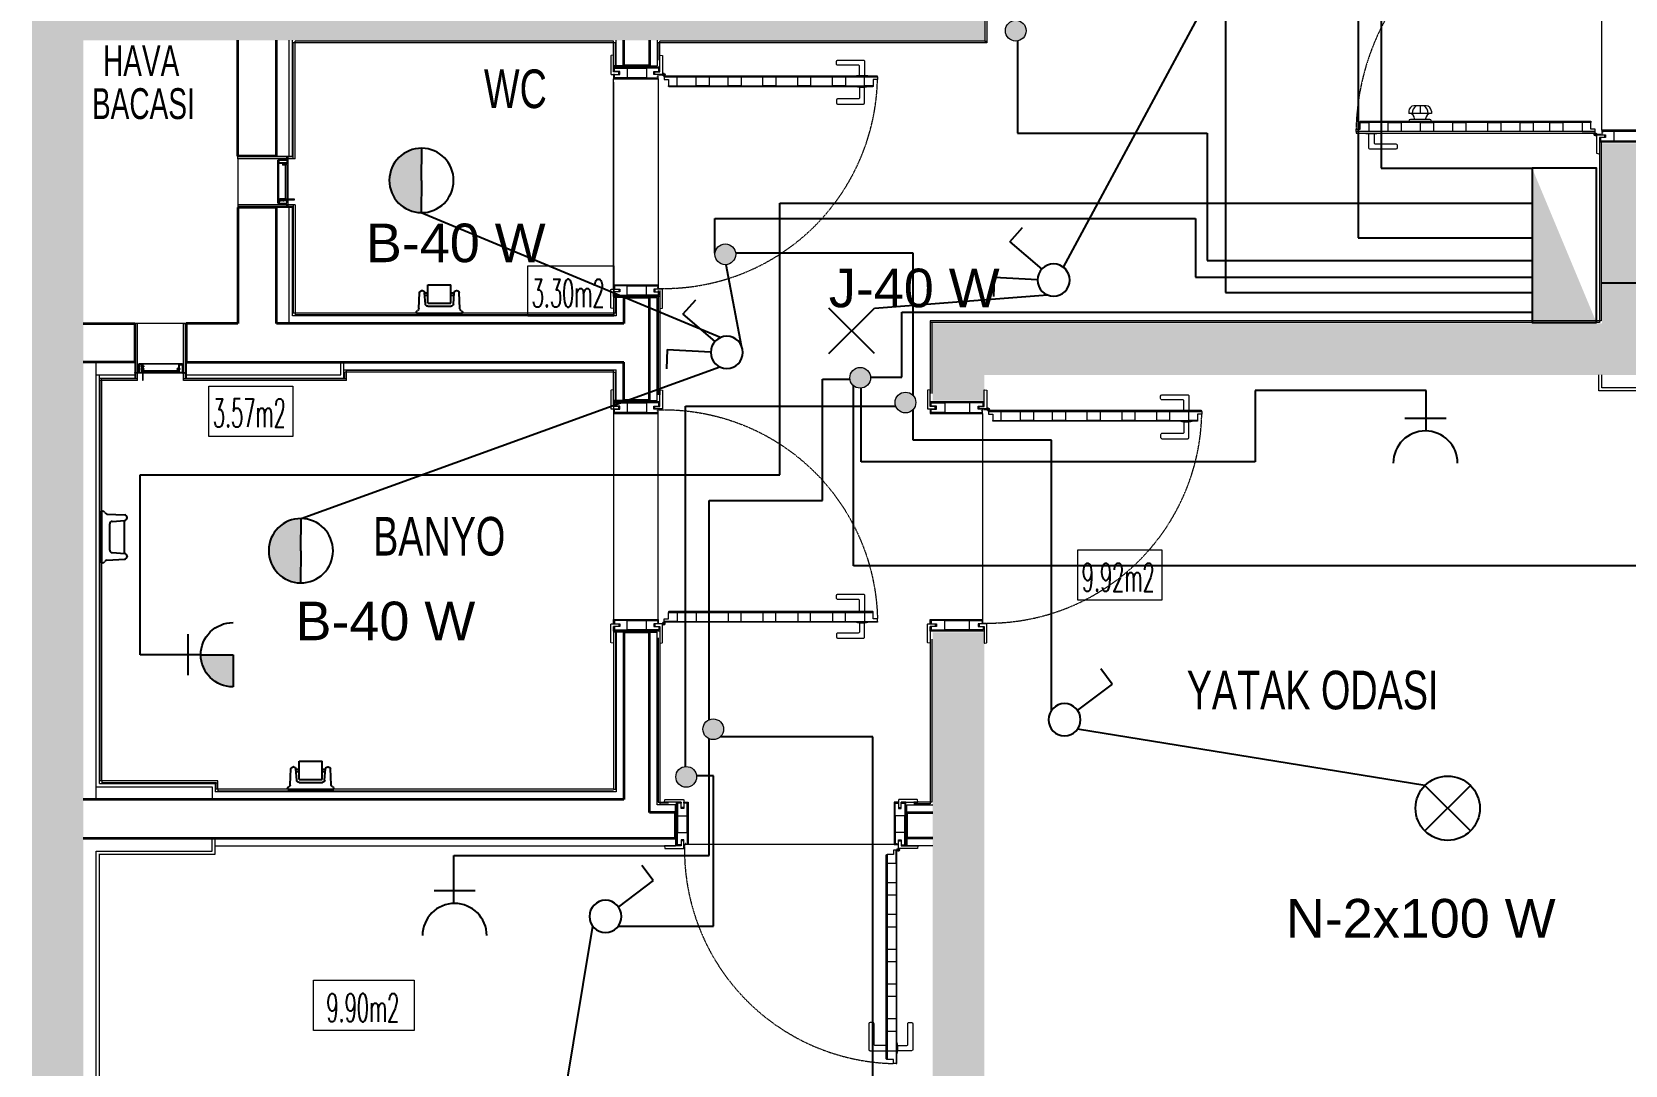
# Model space of a CAD drawing. Header units: millimetres. Extents: x -4402 to 30102, y 1696 to 6551.
# Drawn here: x 13861 to 14480, y 3877 to 4278 of the extents above; entities that cross this region are included whole.
import ezdxf

# ---------------------------------------------------------------- set-up
doc = ezdxf.new("R2010")
doc.units = ezdxf.units.MM
doc.linetypes.add('HIDDEN', pattern=[0.375, 0.25, -0.125])
for name, color, linetype, lineweight in [('ARMATUR', 1, 'Continuous', 20), ('D', 4, 'Continuous', 35), ('HA', 8, 'Continuous', 20), ('I', 3, 'Continuous', 18), ('KP', 1, 'Continuous', 20), ('MH', 20, 'Continuous', 20), ('P', 1, 'Continuous', 20), ('S', 6, 'Continuous', 20), ('TF', 1, 'Continuous', 20), ('YA', 3, 'Continuous', 13), ('YYM', 20, 'Continuous', 18)]:
    doc.layers.add(name, color=color, linetype=linetype, lineweight=lineweight)
for name, color, linetype in [('BOYA', 253, 'Continuous'), ('ELEKTRİK YAZI', 2, 'Continuous'), ('LİNYE', 4, 'Continuous'), ('SEMBOL', 1, 'Continuous'), ('VTCONT', 1, 'Continuous'), ('ZAYIF AKIM HATTI', 6, 'ZAYIF_AKIM_HATTI')]:
    doc.layers.add(name, color=color, linetype=linetype)
doc.layers.get('TF').off()
doc.styles.add('1', font='arial.ttf', dxfattribs={"height": 18})
doc.styles.add('SIMPLEX', font='SIMPLEX.SHX', dxfattribs={"width": 0.65, "height": 10})
doc.styles.get("Standard").update_dxf_attribs({"font": 'arial.ttf'})
doc.linetypes.add('ZAYIF_AKIM_HATTI', pattern='A,12.7,-5.08,["Z",Standard,S=2.54,R=0,X=-2.54,Y=-1.27],-5.08', length=22.86)

# ---------------------------------------------------------------- blocks, each defined once
blk = doc.blocks.new('KP-100-D1')
at = {"layer": 'KP', "ltscale": 3}
for p, q in [((-10.1, 5), (-10.1, 95)), ((10, 95), (10, 5))]:
    blk.add_line(p, q, dxfattribs=at)
at = {"layer": 'KP'}
for p, q in [((-85.03, 12.5), (-85.03, 11.52)), ((-78.28, 14.5), (-83.03, 14.5)), ((-80.66, 14.5), (-80.66, 11.52)), ((-76.28, 12.5), (-76.28, 11.52)), ((-84.81, 11.52), (-85.03, 11.52)), ((-76.28, 11.52), (-84.81, 11.52)), ((-76.9, 9.22), (-84.41, 9.22)), ((-82.81, 9.52), (-82.81, 9.22)), ((-78.5, 9.52), (-78.5, 9.22)), ((-76.28, 11.52), (-76.5, 11.52)), ((-97.8, 3.83), (-101.3, 3.83)), ((-98.55, 3.68), (-100.55, 3.68)), ((-10.39, 3.4), (-13.18, 3.4)), ((-12.5, 4.05), (-12.5, 2.72))]:
    blk.add_line(p, q, dxfattribs=at)
at = {"layer": 'KP', "color": 1, "ltscale": 3}
for points in [[(-11, 96.75), (-9.1, 96.75, 0.414214), (-9, 96.85), (-9, 97.65, 0.414214), (-9.1, 97.75), (-10.9, 97.75, -0.414214), (-11, 97.85), (-11, 104.14, 0.453592), (-11.11, 104.23), (-11.91, 104.06, 0.375902), (-12, 103.96), (-12, 96.85, 0.414214), (-11.9, 96.75), (-11, 96.75)], [(10, 96.75), (8.1, 96.75, -0.414214), (8, 96.85), (8, 97.65, -0.414214), (8.1, 97.75), (9.9, 97.75, 0.414214), (10, 97.85), (10, 104.14, -0.453592), (10.11, 104.23), (10.91, 104.06, -0.375902), (11, 103.96), (11, 96.85, -0.414214), (10.9, 96.75), (10, 96.75)], [(-11, 3.25), (-9.1, 3.25, -0.414214), (-9, 3.15), (-9, 2.35, -0.414214), (-9.1, 2.25), (-10.9, 2.25, 0.414214), (-11, 2.15), (-11, -4.14, -0.453592), (-11.11, -4.23), (-11.91, -4.06, -0.375902), (-12, -3.96), (-12, 3.15, -0.414214), (-11.9, 3.25), (-11, 3.25)], [(10, 3.25), (8.1, 3.25, 0.414214), (8, 3.15), (8, 2.35, 0.414214), (8.1, 2.25), (9.9, 2.25, -0.414214), (10, 2.15), (10, -4.14, 0.453592), (10.11, -4.23), (10.91, -4.06, 0.375902), (11, -3.96), (11, 3.15, 0.414214), (10.9, 3.25), (10, 3.25)]]:
    blk.add_lwpolyline(points, format="xyb", dxfattribs=at)
at = {"layer": 'KP', "ltscale": 3}
for points in [[(-10.6, 97.8), (-11, 97.8), (-11, 99.5), (10, 99.5), (10, 97.8), (9.6, 97.8)], [(-10.6, 97.8), (-10.6, 99.1), (-5.25, 99.1), (-5.25, 95.4), (-10.1, 95.4), (-10.1, 95.9), (-9.8, 95.9), (-9.8, 96.1), (-10.1, 96.1), (-10.1, 96.7), (-8.6, 96.7), (-8.6, 97.8), (-10.6, 97.8)], [(-5.25, 99.1), (4.25, 99.1), (4.25, 95.4), (-5.25, 95.4)], [(9.6, 97.8), (9.6, 99.1), (4.25, 99.1), (4.25, 95.4), (9.6, 95.4), (9.6, 95.9), (9.6, 95.9), (9.6, 96.1), (9.6, 96.1), (9.6, 96.7), (7.6, 96.7), (7.6, 97.8), (9.6, 97.8)], [(9.6, 96.7), (10, 96.7), (10, 95), (-10.1, 95), (-10.1, 95.4)], [(-105.55, 4.5), (-105.55, 5.5), (-103.9, 5.5), (-103.9, 8), (-100.55, 8), (-100.55, 4.5), (-105.55, 4.5), (-105.55, 5.5)], [(-12.65, 4.5), (-12.65, 5.5), (-14.3, 5.5), (-14.3, 8), (-17.65, 8), (-17.65, 4.5), (-12.65, 4.5), (-12.65, 5.5)], [(-10.6, 2.2), (-11, 2.2), (-11, 0.5), (10, 0.5), (10, 2.2), (9.6, 2.2)], [(-10.6, 2.2), (-10.6, 0.9), (-5.25, 0.9), (-5.25, 4.6), (-10.1, 4.6), (-10.1, 4.1), (-9.8, 4.1), (-9.8, 3.9), (-10.1, 3.9), (-10.1, 3.3), (-8.6, 3.3), (-8.6, 2.2), (-10.6, 2.2)], [(9.6, 3.3), (10, 3.3), (10, 5), (-10.1, 5), (-10.1, 4.6)], [(-5.25, 0.9), (4.25, 0.9), (4.25, 4.6), (-5.25, 4.6)], [(9.6, 2.2), (9.6, 0.9), (4.25, 0.9), (4.25, 4.6), (9.6, 4.6), (9.6, 4.1), (9.6, 4.1), (9.6, 3.9), (9.6, 3.9), (9.6, 3.3), (7.6, 3.3), (7.6, 2.2), (9.6, 2.2)]]:
    blk.add_lwpolyline(points, dxfattribs=at)
for points in [[(-103.9, 8), (-103.9, 8.4, -0.414214), (-103.7, 8.6), (-14.55, 8.6, -0.414214), (-14.3, 8.35), (-14.3, 8)], [(-105.55, 4.5), (-105.55, 4.1, 0.414214), (-105.35, 3.9), (-12.9, 3.9, 0.414214), (-12.65, 4.15), (-12.65, 4.5)]]:
    blk.add_lwpolyline(points, format="xyb", close=True, dxfattribs=at)
for points in [[(-88, 4.5), (-93, 4.5), (-93, 8), (-88, 8)], [(-75.45, 4.5), (-80.45, 4.5), (-80.45, 8), (-75.45, 8)], [(-62.9, 4.5), (-67.9, 4.5), (-67.9, 8), (-62.9, 8)], [(-49.3, 4.5), (-54.3, 4.5), (-54.3, 8), (-49.3, 8)], [(-36.75, 4.5), (-41.75, 4.5), (-41.75, 8), (-36.75, 8)], [(-25.2, 4.5), (-30.2, 4.5), (-30.2, 8), (-25.2, 8)]]:
    blk.add_lwpolyline(points, close=True, dxfattribs=at)
at = {"layer": 'KP'}
for points in [[(-101.75, 3.9), (-101.75, 3.88, 0.414214), (-101.7, 3.83), (-97.4, 3.83, 0.414214), (-97.35, 3.88), (-97.35, 3.9)], [(-98.55, 3.68), (-98.55, 0.2, 0.414214), (-98.05, -0.3), (-90.05, -0.3, -0.414214), (-89.55, -0.8), (-89.55, -1.79, -0.410092), (-90.05, -2.3), (-100.05, -2.3, -0.414214), (-100.55, -1.8), (-100.55, 3.68)]]:
    blk.add_lwpolyline(points, format="xyb", dxfattribs=at)
for points in [[(-100.55, 3.68), (-100.85, 3.83)], [(-98.55, 3.68), (-98.25, 3.83)]]:
    blk.add_lwpolyline(points, dxfattribs=at)
for radius in [0.5, 0.42]:
    blk.add_circle((-12.5, 3.4), radius, dxfattribs=at)
at = {"layer": 'KP', "color": 8, "linetype": 'HIDDEN', "ltscale": 0.5}
blk.add_arc((-12.5, 3.4), 93.05, 88.52203, 178.70681, dxfattribs=at)
at = {"layer": 'KP'}
for centre, radius, start, end in [((-83.03, 12.5), 2, 90, 180), ((-80.2, 11.56), 3.55, 123.88288, 180.62945), ((-81.11, 11.56), 3.55, 359.37055, 56.11712), ((-78.28, 12.5), 2, 0, 90), ((-84.41, 8.6), 0.625, 90, 180), ((-84.81, 9.52), 2, 0, 90), ((-76.5, 9.52), 2, 90, 180), ((-76.9, 8.6), 0.625, 0, 90)]:
    blk.add_arc(centre, radius, start, end, dxfattribs=at)
blk = doc.blocks.new('KP-90-3')
at = {"layer": 'KP', "ltscale": 3}
blk.add_line((9.38, -5), (9.38, -85), dxfattribs=at)
at = {"layer": 'KP'}
for p, q in [((9.67, -3.4), (12.18, -3.4)), ((11.5, -4.05), (11.5, -2.72)), ((86.8, -3.83), (90.3, -3.83)), ((87.55, -3.68), (89.55, -3.68)), ((86.8, -8.11), (90.3, -8.11)), ((87.55, -8.26), (89.55, -8.26))]:
    blk.add_line(p, q, dxfattribs=at)
at = {"layer": 'KP', "color": 1, "ltscale": 3}
for points in [[(-11, -3.25), (-9.1, -3.25, 0.414214), (-9, -3.15), (-9, -2.35, 0.414214), (-9.1, -2.25), (-10.9, -2.25, -0.414214), (-11, -2.15), (-11, 4.14, 0.453592), (-11.11, 4.23), (-11.91, 4.06, 0.375902), (-12, 3.96), (-12, -3.15, 0.414214), (-11.9, -3.25), (-11, -3.25)], [(10, -3.25), (8.1, -3.25, -0.414214), (8, -3.15), (8, -2.35, -0.414214), (8.1, -2.25), (9.9, -2.25, 0.414214), (10, -2.15), (10, 4.14, -0.453592), (10.11, 4.23), (10.91, 4.06, -0.375902), (11, 3.96), (11, -3.15, -0.414214), (10.9, -3.25), (10, -3.25)], [(-11, -86.75), (-9.1, -86.75, -0.414214), (-9, -86.85), (-9, -87.65, -0.414214), (-9.1, -87.75), (-10.9, -87.75, 0.414214), (-11, -87.85), (-11, -94.14, -0.453592), (-11.11, -94.23), (-11.91, -94.06, -0.375902), (-12, -93.96), (-12, -86.85, -0.414214), (-11.9, -86.75), (-11, -86.75)], [(10, -86.75), (8.1, -86.75, 0.414214), (8, -86.85), (8, -87.65, 0.414214), (8.1, -87.75), (9.9, -87.75, -0.414214), (10, -87.85), (10, -94.14, 0.453592), (10.11, -94.23), (10.91, -94.06, 0.375902), (11, -93.96), (11, -86.85, 0.414214), (10.9, -86.75), (10, -86.75)]]:
    blk.add_lwpolyline(points, format="xyb", dxfattribs=at)
at = {"layer": 'KP'}
for points in [[(87.55, -3.68), (87.55, -0.2, 0.414214), (87.05, 0.3), (79.05, 0.3, -0.414214), (78.55, 0.8), (78.55, 1.79, -0.410092), (79.05, 2.3), (89.05, 2.3, -0.414214), (89.55, 1.8), (89.55, -3.68)], [(90.75, -3.9), (90.75, -3.88, 0.414214), (90.7, -3.83), (86.4, -3.83, 0.414214), (86.35, -3.88), (86.35, -3.9)], [(87.55, -8.26), (87.55, -12.3, -0.414214), (87.05, -12.8), (79.05, -12.8, 0.414214), (78.55, -13.3), (78.55, -14.29, 0.410092), (79.05, -14.8), (89.05, -14.8, 0.414214), (89.55, -14.3), (89.55, -8.26)], [(90.75, -8.04), (90.75, -8.06, -0.414214), (90.7, -8.11), (86.4, -8.11, -0.414214), (86.35, -8.06), (86.35, -8.04)]]:
    blk.add_lwpolyline(points, format="xyb", dxfattribs=at)
at = {"layer": 'KP', "ltscale": 3}
for points in [[(9.6, -2.2), (10, -2.2), (10, -0.5), (-11, -0.5), (-11, -2.2), (-10.6, -2.2)], [(-10.6, -3.3), (-11, -3.3), (-11, -5), (9.38, -5), (9.38, -4.6)], [(-10.6, -2.2), (-10.6, -0.9), (-5.25, -0.9), (-5.25, -4.6), (-10.6, -4.6), (-10.6, -4.1), (-10.6, -4.1), (-10.6, -3.9), (-10.6, -3.9), (-10.6, -3.3), (-8.6, -3.3), (-8.6, -2.2), (-10.6, -2.2)], [(4.25, -0.9), (-5.25, -0.9), (-5.25, -4.6), (4.25, -4.6)], [(9.6, -2.2), (9.6, -0.9), (4.25, -0.9), (4.25, -4.6), (9.38, -4.6), (9.38, -4.1), (9.08, -4.1), (9.08, -3.9), (9.38, -3.9), (9.38, -3.3), (7.6, -3.3), (7.6, -2.2), (9.6, -2.2)], [(11.65, -4.22), (11.65, -5.22), (13.3, -5.22), (13.3, -7.72), (16.65, -7.72), (16.65, -4.22), (11.65, -4.22), (11.65, -5.22)], [(94.55, -4.22), (94.55, -5.22), (92.9, -5.22), (92.9, -7.72), (89.55, -7.72), (89.55, -4.22), (94.55, -4.22), (94.55, -5.22)], [(-10.6, -86.7), (-11, -86.7), (-11, -85), (9.38, -85), (9.38, -85.4)], [(-10.6, -87.8), (-10.6, -89.1), (-5.25, -89.1), (-5.25, -85.4), (-10.6, -85.4), (-10.6, -85.9), (-10.6, -85.9), (-10.6, -86.1), (-10.6, -86.1), (-10.6, -86.7), (-8.6, -86.7), (-8.6, -87.8), (-10.6, -87.8)], [(4.25, -89.1), (-5.25, -89.1), (-5.25, -85.4), (4.25, -85.4)], [(9.6, -87.8), (9.6, -89.1), (4.25, -89.1), (4.25, -85.4), (9.38, -85.4), (9.38, -85.9), (9.08, -85.9), (9.08, -86.1), (9.38, -86.1), (9.38, -86.7), (7.6, -86.7), (7.6, -87.8), (9.6, -87.8)], [(9.6, -87.8), (10, -87.8), (10, -89.5), (-11, -89.5), (-11, -87.8), (-10.6, -87.8)]]:
    blk.add_lwpolyline(points, dxfattribs=at)
for points in [[(94.55, -4.22), (94.55, -4.1, 0.414214), (94.35, -3.9), (11.9, -3.9, 0.414214), (11.65, -4.15), (11.65, -4.22)], [(92.9, -7.72), (92.9, -7.84, -0.414214), (92.7, -8.04), (13.55, -8.04, -0.414214), (13.3, -7.79), (13.3, -7.72)]]:
    blk.add_lwpolyline(points, format="xyb", close=True, dxfattribs=at)
for points in [[(24.15, -4.22), (29.15, -4.22), (29.15, -7.72), (24.15, -7.72)], [(36.55, -4.22), (41.55, -4.22), (41.55, -7.72), (36.55, -7.72)], [(50.05, -4.22), (55.05, -4.22), (55.05, -7.72), (50.05, -7.72)], [(63.55, -4.22), (68.55, -4.22), (68.55, -7.72), (63.55, -7.72)], [(77.05, -4.22), (82.05, -4.22), (82.05, -7.72), (77.05, -7.72)]]:
    blk.add_lwpolyline(points, close=True, dxfattribs=at)
at = {"layer": 'KP'}
for points in [[(87.55, -3.68), (87.25, -3.83)], [(89.55, -3.68), (89.85, -3.83)], [(87.55, -8.26), (87.25, -8.11)], [(89.55, -8.26), (89.85, -8.11)]]:
    blk.add_lwpolyline(points, dxfattribs=at)
for radius in [0.5, 0.42]:
    blk.add_circle((11.5, -3.4), radius, dxfattribs=at)
at = {"layer": 'KP', "color": 8, "linetype": 'HIDDEN', "ltscale": 0.5}
blk.add_arc((11.5, -3.4), 83.05, 268.53726, 358.74429, dxfattribs=at)
blk = doc.blocks.new('KW901')
at = {"layer": 'KP', "ltscale": 3}
for p, q in [((-85, 8), (-5, 8)), ((-5, -9.38), (-85, -9.38))]:
    blk.add_line(p, q, dxfattribs=at)
at = {"layer": 'KP'}
for p, q in [((-4.05, -11.5), (-2.72, -11.5)), ((-3.4, -9.67), (-3.4, -12.18)), ((-8.26, -87.55), (-8.26, -89.55)), ((-8.11, -86.8), (-8.11, -90.3)), ((-3.83, -86.8), (-3.83, -90.3)), ((-3.68, -87.55), (-3.68, -89.55))]:
    blk.add_line(p, q, dxfattribs=at)
at = {"layer": 'KP', "color": 1, "ltscale": 3}
for points in [[(-86.75, 8), (-86.75, 6.1, -0.414214), (-86.85, 6), (-87.65, 6, -0.414214), (-87.75, 6.1), (-87.75, 7.9, 0.414214), (-87.85, 8), (-94.14, 8, -0.453592), (-94.23, 8.11), (-94.06, 8.91, -0.375902), (-93.96, 9), (-86.85, 9, -0.414214), (-86.75, 8.9), (-86.75, 8)], [(-3.25, 8), (-3.25, 6.1, 0.414214), (-3.15, 6), (-2.35, 6, 0.414214), (-2.25, 6.1), (-2.25, 7.9, -0.414214), (-2.15, 8), (4.14, 8, 0.453592), (4.23, 8.11), (4.06, 8.91, 0.375902), (3.96, 9), (-3.15, 9, 0.414214), (-3.25, 8.9), (-3.25, 8)], [(-86.75, -10), (-86.75, -8.1, 0.414214), (-86.85, -8), (-87.65, -8, 0.414214), (-87.75, -8.1), (-87.75, -9.9, -0.414214), (-87.85, -10), (-94.14, -10, 0.453592), (-94.23, -10.11), (-94.06, -10.91, 0.375902), (-93.96, -11), (-86.85, -11, 0.414214), (-86.75, -10.9), (-86.75, -10)], [(-3.25, -10), (-3.25, -8.1, -0.414214), (-3.15, -8), (-2.35, -8, -0.414214), (-2.25, -8.1), (-2.25, -9.9, 0.414214), (-2.15, -10), (4.14, -10, -0.453592), (4.23, -10.11), (4.06, -10.91, -0.375902), (3.96, -11), (-3.15, -11, -0.414214), (-3.25, -10.9), (-3.25, -10)]]:
    blk.add_lwpolyline(points, format="xyb", dxfattribs=at)
at = {"layer": 'KP', "ltscale": 3}
for points in [[(-87.8, -9.6), (-87.8, -10), (-89.5, -10), (-89.5, 8), (-87.8, 8), (-87.8, 7.6)], [(-87.8, 7.6), (-89.1, 7.6), (-89.1, -4.75), (-85.4, -4.75), (-85.4, 7.6), (-85.9, 7.6), (-85.9, 7.6), (-86.1, 7.6), (-86.1, 7.6), (-86.7, 7.6), (-86.7, 5.6), (-87.8, 5.6), (-87.8, 7.6)], [(-86.7, 7.6), (-86.7, 8), (-85, 8), (-85, -9.38), (-85.4, -9.38)], [(-3.3, 7.6), (-3.3, 8), (-5, 8), (-5, -9.38), (-4.6, -9.38)], [(-2.2, 7.6), (-0.9, 7.6), (-0.9, -4.75), (-4.6, -4.75), (-4.6, 7.6), (-4.1, 7.6), (-4.1, 7.6), (-3.9, 7.6), (-3.9, 7.6), (-3.3, 7.6), (-3.3, 5.6), (-2.2, 5.6), (-2.2, 7.6)], [(-2.2, -9.6), (-2.2, -10), (-0.5, -10), (-0.5, 8), (-2.2, 8), (-2.2, 7.6)], [(-87.8, -9.6), (-89.1, -9.6), (-89.1, 2.75), (-85.4, 2.75), (-85.4, -9.38), (-85.9, -9.38), (-85.9, -9.08), (-86.1, -9.08), (-86.1, -9.38), (-86.7, -9.38), (-86.7, -7.6), (-87.8, -7.6), (-87.8, -9.6)], [(-89.1, 2.75), (-89.1, -4.75), (-85.4, -4.75), (-85.4, 2.75)], [(-2.2, -9.6), (-0.9, -9.6), (-0.9, 2.75), (-4.6, 2.75), (-4.6, -9.38), (-4.1, -9.38), (-4.1, -9.08), (-3.9, -9.08), (-3.9, -9.38), (-3.3, -9.38), (-3.3, -7.6), (-2.2, -7.6), (-2.2, -9.6)], [(-0.9, 2.75), (-0.9, -4.75), (-4.6, -4.75), (-4.6, 2.75)], [(-4.22, -11.65), (-5.22, -11.65), (-5.22, -13.3), (-7.72, -13.3), (-7.72, -16.65), (-4.22, -16.65), (-4.22, -11.65), (-5.22, -11.65)], [(-4.22, -94.55), (-5.22, -94.55), (-5.22, -92.9), (-7.72, -92.9), (-7.72, -89.55), (-4.22, -89.55), (-4.22, -94.55), (-5.22, -94.55)]]:
    blk.add_lwpolyline(points, dxfattribs=at)
for points in [[(-4.22, -94.55), (-4.1, -94.55, 0.414214), (-3.9, -94.35), (-3.9, -11.9, 0.414214), (-4.15, -11.65), (-4.22, -11.65)], [(-7.72, -92.9), (-7.84, -92.9, -0.414214), (-8.04, -92.7), (-8.04, -13.55, -0.414214), (-7.79, -13.3), (-7.72, -13.3)]]:
    blk.add_lwpolyline(points, format="xyb", close=True, dxfattribs=at)
for points in [[(-4.22, -24.15), (-4.22, -29.15), (-7.72, -29.15), (-7.72, -24.15)], [(-4.22, -36.55), (-4.22, -41.55), (-7.72, -41.55), (-7.72, -36.55)], [(-4.22, -50.05), (-4.22, -55.05), (-7.72, -55.05), (-7.72, -50.05)], [(-4.22, -63.55), (-4.22, -68.55), (-7.72, -68.55), (-7.72, -63.55)], [(-4.22, -77.05), (-4.22, -82.05), (-7.72, -82.05), (-7.72, -77.05)]]:
    blk.add_lwpolyline(points, close=True, dxfattribs=at)
at = {"layer": 'KP'}
for points in [[(-8.26, -87.55), (-12.3, -87.55, -0.414214), (-12.8, -87.05), (-12.8, -79.05, 0.414214), (-13.3, -78.55), (-14.29, -78.55, 0.410092), (-14.8, -79.05), (-14.8, -89.05, 0.414214), (-14.3, -89.55), (-8.26, -89.55)], [(-3.68, -87.55), (-0.2, -87.55, 0.414214), (0.3, -87.05), (0.3, -79.05, -0.414214), (0.8, -78.55), (1.79, -78.55, -0.410092), (2.3, -79.05), (2.3, -89.05, -0.414214), (1.8, -89.55), (-3.68, -89.55)], [(-8.04, -90.75), (-8.06, -90.75, -0.414214), (-8.11, -90.7), (-8.11, -86.4, -0.414214), (-8.06, -86.35), (-8.04, -86.35)], [(-3.9, -90.75), (-3.88, -90.75, 0.414214), (-3.83, -90.7), (-3.83, -86.4, 0.414214), (-3.88, -86.35), (-3.9, -86.35)]]:
    blk.add_lwpolyline(points, format="xyb", dxfattribs=at)
for points in [[(-8.26, -87.55), (-8.11, -87.25)], [(-8.26, -89.55), (-8.11, -89.85)], [(-3.68, -87.55), (-3.83, -87.25)], [(-3.68, -89.55), (-3.83, -89.85)]]:
    blk.add_lwpolyline(points, dxfattribs=at)
for radius in [0.5, 0.42]:
    blk.add_circle((-3.4, -11.5), radius, dxfattribs=at)
at = {"layer": 'KP', "color": 8, "linetype": 'HIDDEN', "ltscale": 0.5}
blk.add_arc((-3.4, -11.5), 83.05, 178.53726, 268.74429, dxfattribs=at)
blk = doc.blocks.new('KAGITLIK PL 1')
at = {"layer": 'ARMATUR', "linetype": 'Continuous'}
blk.add_line((2.09, 0), (-2.12, 0), dxfattribs=at)
at = {"layer": 'VTCONT'}
for p, q in [((-8.94, 0), (8.94, 0)), ((8.94, -0.2), (8.94, 0)), ((-8.01, -1.72), (-7.68, -7.9)), ((-5.44, -3.51), (-5.77, -7.9)), ((-4.55, -2.69), (4.53, -2.69)), ((-4.49, -3.8), (-4.49, -10.96)), ((-4.49, -3.8), (4.46, -3.8)), ((4.46, -3.8), (4.46, -10.96)), ((5.42, -3.51), (5.74, -7.9)), ((7.98, -1.72), (7.66, -7.9)), ((-6.66, -8.73), (-6.79, -8.73)), ((-5.76, -7.83), (-4.49, -7.83)), ((-5.7, -6.94), (-4.49, -6.94)), ((-4.49, -10.96), (4.46, -10.96)), ((4.46, -6.94), (5.67, -6.94)), ((4.46, -7.83), (5.74, -7.83)), ((6.64, -8.73), (6.76, -8.73))]:
    blk.add_line(p, q, dxfattribs=at)
for centre, start, end in [((-8.07, -0.2), 166.78072, 242.33295), ((-8.9, -1.79), 4.23639, 62.33295), ((-4.55, -3.58), 90, 175.76361), ((4.53, -3.58), 4.23639, 90), ((8.87, -1.79), 117.66705, 175.76361), ((8.04, -0.2), 297.66705, 0), ((-6.79, -7.83), 184.23639, 270), ((-6.66, -7.83), 270, 355.76361), ((6.64, -7.83), 184.23639, 270), ((6.76, -7.83), 270, 355.76361)]:
    blk.add_arc(centre, 0.895, start, end, dxfattribs=at)
blk = doc.blocks.new('KPO90-1')
at = {"layer": 'KP', "ltscale": 3}
blk.add_line((-5, -7.38), (-85, -7.38), dxfattribs=at)
at = {"layer": 'KP'}
for p, q in [((-4.05, -9.5), (-2.72, -9.5)), ((-3.4, -7.67), (-3.4, -10.18)), ((-8.26, -85.55), (-8.26, -87.55)), ((-8.11, -84.8), (-8.11, -88.3)), ((-3.83, -84.8), (-3.83, -88.3)), ((-3.68, -85.55), (-3.68, -87.55))]:
    blk.add_line(p, q, dxfattribs=at)
at = {"layer": 'KP', "color": 1, "ltscale": 3}
for points in [[(-86.75, 9), (-86.75, 7.1, -0.414214), (-86.85, 7), (-87.65, 7, -0.414214), (-87.75, 7.1), (-87.75, 8.9, 0.414214), (-87.85, 9), (-94.14, 9, -0.453592), (-94.23, 9.11), (-94.06, 9.91, -0.375902), (-93.96, 10), (-86.85, 10, -0.414214), (-86.75, 9.9), (-86.75, 9)], [(-3.25, 9), (-3.25, 7.1, 0.414214), (-3.15, 7), (-2.35, 7, 0.414214), (-2.25, 7.1), (-2.25, 8.9, -0.414214), (-2.15, 9), (4.14, 9, 0.453592), (4.23, 9.11), (4.06, 9.91, 0.375902), (3.96, 10), (-3.15, 10, 0.414214), (-3.25, 9.9), (-3.25, 9)], [(-86.75, -8), (-86.75, -6.1, 0.414214), (-86.85, -6), (-87.65, -6, 0.414214), (-87.75, -6.1), (-87.75, -7.9, -0.414214), (-87.85, -8), (-94.14, -8, 0.453592), (-94.23, -8.11), (-94.06, -8.91, 0.375902), (-93.96, -9), (-86.85, -9, 0.414214), (-86.75, -8.9), (-86.75, -8)], [(-3.25, -8), (-3.25, -6.1, -0.414214), (-3.15, -6), (-2.35, -6, -0.414214), (-2.25, -6.1), (-2.25, -7.9, 0.414214), (-2.15, -8), (4.14, -8, -0.453592), (4.23, -8.11), (4.06, -8.91, -0.375902), (3.96, -9), (-3.15, -9, -0.414214), (-3.25, -8.9), (-3.25, -8)]]:
    blk.add_lwpolyline(points, format="xyb", dxfattribs=at)
at = {"layer": 'KP', "ltscale": 3}
for points in [[(-87.8, -7.6), (-87.8, -8), (-89.5, -8), (-89.5, 9), (-87.8, 9), (-87.8, 8.6)], [(-87.8, 8.6), (-89.1, 8.6), (-89.1, -2.75), (-85.4, -2.75), (-85.4, 8.6), (-85.9, 8.6), (-85.9, 8.6), (-86.1, 8.6), (-86.1, 8.6), (-86.7, 8.6), (-86.7, 6.6), (-87.8, 6.6), (-87.8, 8.6)], [(-86.7, 8.6), (-86.7, 9), (-85, 9), (-85, -7.38), (-85.4, -7.38)], [(-3.3, 8.6), (-3.3, 9), (-5, 9), (-5, -7.38), (-4.6, -7.38)], [(-2.2, 8.6), (-0.9, 8.6), (-0.9, -2.75), (-4.6, -2.75), (-4.6, 8.6), (-4.1, 8.6), (-4.1, 8.6), (-3.9, 8.6), (-3.9, 8.6), (-3.3, 8.6), (-3.3, 6.6), (-2.2, 6.6), (-2.2, 8.6)], [(-2.2, -7.6), (-2.2, -8), (-0.5, -8), (-0.5, 9), (-2.2, 9), (-2.2, 8.6)], [(-87.8, -7.6), (-89.1, -7.6), (-89.1, 3.75), (-85.4, 3.75), (-85.4, -7.38), (-85.9, -7.38), (-85.9, -7.08), (-86.1, -7.08), (-86.1, -7.38), (-86.7, -7.38), (-86.7, -5.6), (-87.8, -5.6), (-87.8, -7.6)], [(-89.1, 3.75), (-89.1, -2.75), (-85.4, -2.75), (-85.4, 3.75)], [(-2.2, -7.6), (-0.9, -7.6), (-0.9, 3.75), (-4.6, 3.75), (-4.6, -7.38), (-4.1, -7.38), (-4.1, -7.08), (-3.9, -7.08), (-3.9, -7.38), (-3.3, -7.38), (-3.3, -5.6), (-2.2, -5.6), (-2.2, -7.6)], [(-0.9, 3.75), (-0.9, -2.75), (-4.6, -2.75), (-4.6, 3.75)], [(-4.22, -9.65), (-5.22, -9.65), (-5.22, -11.3), (-7.72, -11.3), (-7.72, -14.65), (-4.22, -14.65), (-4.22, -9.65), (-5.22, -9.65)], [(-4.22, -92.55), (-5.22, -92.55), (-5.22, -90.9), (-7.72, -90.9), (-7.72, -87.55), (-4.22, -87.55), (-4.22, -92.55), (-5.22, -92.55)]]:
    blk.add_lwpolyline(points, dxfattribs=at)
for points in [[(-7.72, -90.9), (-7.84, -90.9, -0.414214), (-8.04, -90.7), (-8.04, -11.55, -0.414214), (-7.79, -11.3), (-7.72, -11.3)], [(-4.22, -92.55), (-4.1, -92.55, 0.414214), (-3.9, -92.35), (-3.9, -9.9, 0.414214), (-4.15, -9.65), (-4.22, -9.65)]]:
    blk.add_lwpolyline(points, format="xyb", close=True, dxfattribs=at)
for points in [[(-4.22, -22.15), (-4.22, -27.15), (-7.72, -27.15), (-7.72, -22.15)], [(-4.22, -34.55), (-4.22, -39.55), (-7.72, -39.55), (-7.72, -34.55)], [(-4.22, -48.05), (-4.22, -53.05), (-7.72, -53.05), (-7.72, -48.05)], [(-4.22, -61.55), (-4.22, -66.55), (-7.72, -66.55), (-7.72, -61.55)], [(-4.22, -75.05), (-4.22, -80.05), (-7.72, -80.05), (-7.72, -75.05)]]:
    blk.add_lwpolyline(points, close=True, dxfattribs=at)
at = {"layer": 'KP'}
for points in [[(-8.26, -85.55), (-12.3, -85.55, -0.414214), (-12.8, -85.05), (-12.8, -77.05, 0.414214), (-13.3, -76.55), (-14.29, -76.55, 0.410092), (-14.8, -77.05), (-14.8, -87.05, 0.414214), (-14.3, -87.55), (-8.26, -87.55)], [(-3.68, -85.55), (-0.2, -85.55, 0.414214), (0.3, -85.05), (0.3, -77.05, -0.414214), (0.8, -76.55), (1.79, -76.55, -0.410092), (2.3, -77.05), (2.3, -87.05, -0.414214), (1.8, -87.55), (-3.68, -87.55)], [(-8.04, -88.75), (-8.06, -88.75, -0.414214), (-8.11, -88.7), (-8.11, -84.4, -0.414214), (-8.06, -84.35), (-8.04, -84.35)], [(-3.9, -88.75), (-3.88, -88.75, 0.414214), (-3.83, -88.7), (-3.83, -84.4, 0.414214), (-3.88, -84.35), (-3.9, -84.35)]]:
    blk.add_lwpolyline(points, format="xyb", dxfattribs=at)
for points in [[(-8.26, -85.55), (-8.11, -85.25)], [(-3.68, -85.55), (-3.83, -85.25)], [(-8.26, -87.55), (-8.11, -87.85)], [(-3.68, -87.55), (-3.83, -87.85)]]:
    blk.add_lwpolyline(points, dxfattribs=at)
for radius in [0.5, 0.42]:
    blk.add_circle((-3.4, -9.5), radius, dxfattribs=at)
at = {"layer": 'KP', "color": 8, "linetype": 'HIDDEN', "ltscale": 0.5}
blk.add_arc((-3.4, -9.5), 83.05, 178.53726, 268.74429, dxfattribs=at)
blk = doc.blocks.new('WC-1')
at = {"layer": 'P'}
for p, q in [((4.4, -1.45), (4.4, -0.85)), ((4.4, -2.95), (4.4, -17.05))]:
    blk.add_line(p, q, dxfattribs=at)
at = {"layer": 'P', "color": 8}
for points in [[(0.8, -18.35), (0.6, -18.35), (0.6, -1.65), (0.8, -1.65)], [(2.88, -3.43), (2.96, -3.43), (2.96, -3.56), (2.5, -3.56), (2.5, -3.43), (2.56, -3.43), (2.56, -2.65), (2.5, -2.65), (2.5, -2.52), (2.96, -2.52), (2.96, -2.65), (2.88, -2.65)], [(7, -16.98), (7, -16.8), (1.33, -16.8), (1.33, -16.98)], [(1.81, -17.35), (1.89, -17.35), (1.89, -17.48), (1.43, -17.48), (1.43, -17.35), (1.5, -17.35), (1.5, -16.57), (1.43, -16.57), (1.43, -16.44), (1.89, -16.44), (1.89, -16.57), (1.81, -16.57)], [(2.88, -17.35), (2.96, -17.35), (2.96, -17.48), (2.5, -17.48), (2.5, -17.35), (2.56, -17.35), (2.56, -16.57), (2.5, -16.57), (2.5, -16.44), (2.96, -16.44), (2.96, -16.57), (2.88, -16.57)]]:
    blk.add_lwpolyline(points, close=True, dxfattribs=at)
at = {"layer": 'P'}
for points in [[(4.4, 0), (4.4, -2.95), (0.8, -2.95), (0.8, -1.35), (4.1, -1.35), (4.1, 0)], [(1.1, -1.65), (4.1, -1.65), (4.1, -2.65), (1.1, -2.65)], [(3.6, -3.25), (2.33, -3.25), (2.33, -3.43), (3.39, -3.43), (3.39, -16.57), (1.33, -16.57), (1.33, -16.75), (3.6, -16.75)], [(1.1, -18.35), (4.1, -18.35), (4.1, -17.35), (1.1, -17.35)]]:
    blk.add_lwpolyline(points, close=True, dxfattribs=at)
at = {"layer": 'P', "color": 8}
blk.add_lwpolyline([(3.67, -3.25), (4.06, -3.25), (4.06, -16.75), (3.67, -16.75)], dxfattribs=at)
at = {"layer": 'P'}
blk.add_lwpolyline([(4.1, -20), (4.1, -18.65), (0.8, -18.65), (0.8, -17.05), (4.4, -17.05), (4.4, -20), (4.1, -20)], dxfattribs=at)
blk = doc.blocks.new('SABUNLUK PL 1')
at = {"layer": 'VTCONT'}
for p, q in [((-9.99, -0.23), (-9.99, 0)), ((-9.99, 0), (9.99, 0)), ((10.01, -0.23), (10.01, 0)), ((-8.92, -1.93), (-8.56, -8.82)), ((-6.06, -3.93), (-6.42, -8.82)), ((-5.06, -3), (5.08, -3)), ((6.08, -3.93), (6.44, -8.82)), ((8.94, -1.93), (8.58, -8.82)), ((-7.42, -9.75), (-7.56, -9.75)), ((-6.41, -8.75), (6.44, -8.75)), ((7.44, -9.75), (7.58, -9.75))]:
    blk.add_line(p, q, dxfattribs=at)
for centre, start, end in [((-8.99, -0.23), 180, 242.33295), ((-9.92, -2), 4.23639, 62.33295), ((-5.06, -4), 90, 175.76361), ((5.08, -4), 4.23639, 90), ((9.94, -2), 117.66705, 175.76361), ((9.01, -0.23), 297.66705, 0), ((-7.56, -8.75), 184.23639, 270), ((-7.42, -8.75), 270, 355.76361), ((7.44, -8.75), 184.23639, 270), ((7.58, -8.75), 270, 355.76361)]:
    blk.add_arc(centre, 1, start, end, dxfattribs=at)
blk = doc.blocks.new('Armatür_Lamba')
at = {"layer": 'SEMBOL'}
for p, q in [((8.84, -8.84), (-8.84, 8.84)), ((-8.84, -8.84), (8.84, 8.84))]:
    blk.add_line(p, q, dxfattribs=at)
blk = doc.blocks.new('Armatür_Etanj')
at = {"layer": 'SEMBOL'}
h = blk.add_hatch(color=256, dxfattribs=at)
edge = h.paths.add_edge_path()
edge.add_arc((0, 0), 12.5, 89.56194, 269.56194)
edge.add_line((-0.1, -12.5), (0, 0))
edge.add_line((0, 0), (0.1, 12.5))
for q in [(0.1, 12.5), (-0.1, -12.5)]:
    blk.add_line((0, 0), q, dxfattribs=at)
for start, end in [(89.56194, 269.56194), (269.56194, 89.56194)]:
    blk.add_arc((0, 0), 12.5, start, end, dxfattribs=at)
blk = doc.blocks.new('Armatür_Avize')
at = {"layer": 'SEMBOL'}
for p, q in [((-8.84, -8.84), (8.84, 8.84)), ((8.84, -8.84), (-8.84, 8.84))]:
    blk.add_line(p, q, dxfattribs=at)
blk.add_circle((0, 0), 12.5, dxfattribs=at)
blk = doc.blocks.new('Priz_Topraklı etanj')
at = {"layer": 'SEMBOL'}
h = blk.add_hatch(color=256, dxfattribs=at)
edge = h.paths.add_edge_path()
edge.add_line((0, 0), (0, 12.5))
edge.add_line((0, 12.5), (-12.5, 12.5))
edge.add_arc((0, 12.5), 12.5, 180, 270)
for p, q in [((0, 12.5), (-12.5, 12.5)), ((0, 0), (0, 12.5)), ((8, -5), (-8, -5))]:
    blk.add_line(p, q, dxfattribs=at)
for start, end in [(180, 270), (270, 0)]:
    blk.add_arc((0, 12.5), 12.5, start, end, dxfattribs=at)
blk = doc.blocks.new('Pano_Aydınlatma_Küçük')
at = {"layer": 'SEMBOL'}
blk.add_lwpolyline([(25, -30), (25, 30), (0, 30), (0, -30)], close=True, dxfattribs=at)
blk.add_solid([(0, 30), (25, -30), (0, -30)], dxfattribs=at)
blk = doc.blocks.new('Anahtar_Adi')
at = {"layer": 'SEMBOL'}
for q in [(0.03, 6.25), (7.66, 23.11)]:
    blk.add_line((0.29, 23.14), q, dxfattribs=at)
blk.add_circle((0, 0), 6.25, dxfattribs=at)
blk = doc.blocks.new('Anahtar_Komutatör')
at = {"layer": 'SEMBOL'}
for p, q in [((-6.68, 21.62), (-13.82, 19.31)), ((-6.68, 21.62), (-1.93, 5.95)), ((8.37, 21.56), (2.35, 5.79)), ((8.37, 21.56), (15.32, 18.75))]:
    blk.add_line(p, q, dxfattribs=at)
blk.add_circle((0, 0), 6.25, dxfattribs=at)
blk = doc.blocks.new('Priz_Topraklı')
at = {"layer": 'SEMBOL'}
blk.add_line((8, -5), (-8, -5), dxfattribs=at)
blk.add_arc((0, 12.5), 12.5, 180, 0, dxfattribs=at)
blk = doc.blocks.new('Buat_Daire')
at = {"layer": 'SEMBOL', "lineweight": 20}
h = blk.add_hatch(color=256, dxfattribs=at)
edge = h.paths.add_edge_path()
edge.add_arc((0, 0), 4.03, 0, 360)
blk.add_circle((0, 0), 4.03, dxfattribs=at)

msp = doc.modelspace()

# ---------------------------------------------------------------- hatches: boundary and pattern name
at = {"layer": 'BOYA', "linetype": 'Continuous'}
for points in [[(13881.09, 4274.98), (14231.09, 4274.98), (14231.09, 4294.98), (14231.09, 4299.98), (14211.09, 4299.98), (14211.09, 4294.98), (13881.09, 4294.98), (13881.09, 4844.98), (13861.09, 4844.98), (13861.09, 3624.98), (13881.09, 3624.98)], [(14561.09, 4164.98), (14491.09, 4164.98), (14491.09, 4234.98), (14471.09, 4234.98), (14471.09, 4164.98), (14211.09, 4164.98), (14211.09, 4134.98), (14231.09, 4134.98), (14231.09, 4144.98), (14541.09, 4144.98), (14541.09, 3784.98), (14561.09, 3784.98)], [(14231.09, 4044.98), (14211.09, 4044.98), (14211.09, 3624.98), (14231.09, 3624.98)]]:
    msp.add_hatch(color=256, dxfattribs=at).paths.add_polyline_path(points)

# ---------------------------------------------------------------- linework, layer by layer
for p, q in [((14385.25, 4514.41), (14385.25, 4225.28)), ((14376.35, 4486.9), (14376.35, 4198.25)), ((14324.85, 4300.32), (14324.85, 4177)), ((14385.25, 4225.28), (14443.96, 4225.28)), ((14151.75, 4106.12), (14151.75, 4211.73)), ((14151.75, 4211.73), (14443.96, 4211.73)), ((14376.35, 4198.25), (14443.96, 4198.25)), ((14324.85, 4177), (14443.96, 4177)), ((14199.06, 4144.14), (14199.06, 4169.36)), ((14199.06, 4169.36), (14443.96, 4169.36)), ((14168.3, 4096.19), (14168.3, 4143.36)), ((14168.3, 4143.36), (14178.9, 4143.36)), ((14186.92, 4144.14), (14199.06, 4144.14)), ((14180.34, 4070.84), (14180.34, 4140.72)), ((14183.26, 4111.2), (14183.26, 4139.82)), ((14402.82, 4138.96), (14336.35, 4138.96)), ((14336.35, 4138.96), (14336.35, 4111.2)), ((14402.82, 4123.21), (14402.82, 4138.96)), ((14336.35, 4111.2), (14183.26, 4111.2)), ((13903.11, 4036.26), (13903.11, 4106.12)), ((13903.11, 4106.12), (14151.75, 4106.12)), ((14124.28, 4011.05), (14124.28, 4096.19)), ((14124.28, 4096.19), (14168.3, 4096.19)), ((14527.34, 4070.84), (14180.34, 4070.84)), ((14124.28, 3958.26), (14124.28, 4003.59)), ((14187.87, 4004.35), (14128.55, 4004.35)), ((14187.87, 3773.33), (14187.87, 4004.35)), ((14025.04, 3939.63), (14025.04, 3958.26)), ((14025.04, 3958.26), (14124.28, 3958.26))]:
    msp.add_line(p, q)
at = {"color": 9, "true_color": 0xd19cc7}
for p, q in [((14336.04, 4324.86), (14261.82, 4186.82)), ((14243.96, 4274.71), (14243.96, 4238.83)), ((14243.96, 4238.83), (14317.73, 4238.83)), ((14317.73, 4238.83), (14317.73, 4189.46)), ((14012.37, 4208.01), (14128.85, 4159.56)), ((14126.49, 4192.27), (14126.49, 4205.7)), ((14126.49, 4205.7), (14313.17, 4205.7)), ((14313.17, 4205.7), (14313.17, 4182.96)), ((14203.49, 4192.27), (14134.5, 4192.27)), ((14203.49, 4136.95), (14203.49, 4192.27)), ((14136.77, 4156.27), (14130.89, 4187.79)), ((14317.73, 4189.46), (14443.96, 4189.46)), ((14313.17, 4182.96), (14443.96, 4182.96)), ((14188.42, 4170.91), (14255.74, 4176.02)), ((13965.7, 4089.17), (14128.43, 4148.05)), ((14115.09, 3992.85), (14115.09, 4132.78)), ((14115.09, 4132.78), (14196.74, 4132.78)), ((14203.49, 4119.6), (14203.49, 4131.53)), ((14257.28, 4119.6), (14203.49, 4119.6)), ((14257.28, 4014.72), (14257.28, 4119.6)), ((14402.31, 3985.47), (14267.33, 4007.3)), ((14125.86, 3989.23), (14119.32, 3989.23)), ((14125.86, 3930.8), (14125.86, 3989.23)), ((14058.16, 3804.96), (14078.98, 3930.8)), ((14088.88, 3930.8), (14125.86, 3930.8))]:
    msp.add_line(p, q, dxfattribs=at)
at = {"layer": 'D'}
for p, q in [((13941.09, 4229.98), (13941.09, 4274.98)), ((13956.09, 4229.98), (13956.09, 4274.98)), ((14091.09, 4264.98), (14091.09, 4274.98)), ((14101.09, 4274.98), (14101.09, 4264.98)), ((14101.09, 4264.98), (14091.09, 4264.98)), ((13956.09, 4229.98), (13941.09, 4229.98)), ((13941.09, 4209.98), (13941.09, 4164.98)), ((13956.09, 4209.98), (13941.09, 4209.98)), ((13956.09, 4164.98), (13956.09, 4209.98)), ((14091.09, 4174.98), (14091.09, 4164.98)), ((14101.09, 4174.98), (14091.09, 4174.98)), ((14101.09, 4134.98), (14101.09, 4174.98)), ((13881.09, 4164.98), (13901.09, 4164.98)), ((13901.09, 4164.98), (13901.09, 4149.98)), ((13921.09, 4164.98), (13921.09, 4149.98)), ((13941.09, 4164.98), (13921.09, 4164.98)), ((14091.09, 4164.98), (13956.09, 4164.98)), ((13901.09, 4149.98), (13881.09, 4149.98)), ((13921.09, 4149.98), (14091.09, 4149.98)), ((14091.09, 4134.98), (14091.09, 4149.98)), ((14101.09, 4134.98), (14091.09, 4134.98)), ((14101.09, 4044.98), (14091.09, 4044.98)), ((14091.09, 4044.98), (14091.09, 3979.98)), ((14101.09, 3974.98), (14101.09, 4044.98)), ((14091.09, 3979.98), (13881.09, 3979.98)), ((14111.09, 3974.98), (14101.09, 3974.98)), ((14111.09, 3964.98), (14111.09, 3974.98)), ((14201.09, 3964.98), (14201.09, 3974.98)), ((14201.09, 3974.98), (14211.09, 3974.98)), ((13881.09, 3964.98), (14111.09, 3964.98)), ((14211.09, 3964.98), (14201.09, 3964.98))]:
    msp.add_line(p, q, dxfattribs=at)
at = {"layer": 'HA'}
for p, q in [((14231.39, 4297.28), (14231.39, 4274.68)), ((13962.64, 4228.93), (13962.64, 4273.98)), ((14087.09, 4274.68), (13963.34, 4274.68)), ((14087.79, 4264.98), (14087.79, 4273.98)), ((14104.39, 4267.18), (14104.39, 4273.98)), ((14231.39, 4274.68), (14105.09, 4274.68)), ((14470.79, 4235.48), (14470.79, 4165.98)), ((13962.64, 4229.63), (13941.09, 4229.63)), ((13962.64, 4210.33), (13941.09, 4210.33)), ((13962.64, 4211.03), (13962.64, 4168.98)), ((14087.79, 4174.98), (14087.79, 4168.98)), ((14104.39, 4177.78), (14104.39, 4137.18)), ((14087.09, 4168.28), (13963.34, 4168.28)), ((13901.44, 4143.43), (13901.44, 4164.98)), ((13920.74, 4143.43), (13920.74, 4164.98)), ((14470.09, 4165.28), (14210.79, 4165.28)), ((14210.79, 4165.28), (14210.79, 4137.68)), ((13888.09, 4142.73), (13887.39, 4142.73)), ((13887.64, 3987.23), (13887.64, 4142.73)), ((13902.14, 4143.43), (13888.09, 4143.43)), ((13888.09, 4142.73), (13888.09, 4143.43)), ((13983.34, 4143.43), (13920.74, 4143.43)), ((13982.64, 4143.43), (13982.64, 4145.98)), ((14087.09, 4146.68), (13983.34, 4146.68)), ((14087.79, 4134.98), (14087.79, 4145.98)), ((14087.79, 4044.98), (14087.79, 3983.98)), ((14104.39, 4042.78), (14104.39, 3978.98)), ((14210.79, 4042.28), (14210.79, 3978.98)), ((13888.34, 3987.23), (13887.64, 3987.23)), ((13888.34, 3987.23), (13888.34, 3986.53)), ((13932.64, 3986.53), (13888.34, 3986.53)), ((13932.64, 3983.98), (13932.64, 3986.53)), ((13933.34, 3983.98), (13932.64, 3983.98)), ((13933.34, 3983.98), (13933.34, 3983.28)), ((14087.09, 3983.28), (13933.34, 3983.28)), ((14105.09, 3978.28), (14108.4, 3978.28)), ((14210.09, 3978.28), (14203.79, 3978.28))]:
    msp.add_line(p, q, dxfattribs=at)
at = {"layer": 'I'}
for p, q in [((14232.09, 4297.28), (14232.09, 4273.98)), ((13963.34, 4273.98), (13962.64, 4273.98)), ((13963.34, 4273.98), (13963.34, 4274.68)), ((13963.34, 4228.93), (13963.34, 4273.98)), ((14087.09, 4273.98), (13963.34, 4273.98)), ((14087.09, 4273.98), (14087.09, 4274.68)), ((14087.79, 4273.98), (14087.09, 4273.98)), ((14087.09, 4266.18), (14087.09, 4273.98)), ((14232.09, 4273.98), (14104.39, 4273.98)), ((14105.09, 4267.18), (14105.09, 4274.68)), ((14231.39, 4274.68), (14232.09, 4274.68)), ((13941.09, 4228.93), (13941.09, 4229.98)), ((13963.34, 4228.93), (13941.09, 4228.93)), ((14470.09, 4232.78), (14470.09, 4165.98)), ((13963.34, 4211.03), (13941.09, 4211.03)), ((13941.09, 4211.03), (13941.09, 4209.98)), ((13963.34, 4211.03), (13963.34, 4168.98)), ((14087.09, 4178.78), (14087.09, 4168.98)), ((14105.09, 4177.78), (14105.09, 4137.18)), ((13963.34, 4168.98), (13962.64, 4168.98)), ((14087.09, 4168.98), (13963.34, 4168.98)), ((13963.34, 4168.98), (13963.34, 4168.28)), ((14087.79, 4168.98), (14087.09, 4168.98)), ((14087.09, 4168.98), (14087.09, 4168.28)), ((14470.09, 4165.98), (14210.09, 4165.98)), ((14210.09, 4165.98), (14210.09, 4141.53)), ((14470.79, 4165.98), (14470.09, 4165.98)), ((14470.09, 4165.98), (14470.09, 4165.28)), ((13902.14, 4164.98), (13901.09, 4164.98)), ((13902.14, 4142.73), (13902.14, 4164.98)), ((13920.04, 4142.73), (13920.04, 4164.98)), ((13920.04, 4164.98), (13921.09, 4164.98)), ((14210.79, 4165.28), (14210.09, 4165.28)), ((13902.14, 4142.73), (13888.09, 4142.73)), ((13888.34, 3987.23), (13888.34, 4142.73)), ((13902.14, 4143.43), (13901.44, 4143.43)), ((13920.74, 4143.43), (13920.04, 4143.43)), ((13983.34, 4142.73), (13920.04, 4142.73)), ((14087.09, 4145.98), (13982.64, 4145.98)), ((13983.34, 4142.73), (13983.34, 4146.68)), ((14087.09, 4145.98), (14087.09, 4146.68)), ((14087.09, 4136.18), (14087.09, 4145.98)), ((14087.09, 4145.98), (14087.79, 4145.98)), ((14210.09, 4141.53), (14210.09, 4137.68)), ((14087.09, 4043.78), (14087.09, 3983.98)), ((14105.09, 4042.78), (14105.09, 3978.98)), ((14210.09, 4042.28), (14210.09, 3978.98)), ((13933.34, 3987.23), (13888.34, 3987.23)), ((13932.64, 3986.53), (13933.34, 3986.53)), ((13933.34, 3983.98), (13933.34, 3987.23)), ((14087.09, 3983.98), (13933.34, 3983.98)), ((14087.09, 3983.98), (14087.79, 3983.98)), ((14104.39, 3978.98), (14105.09, 3978.98)), ((14105.09, 3978.98), (14105.09, 3978.28)), ((14105.09, 3978.98), (14108.4, 3978.98)), ((14210.09, 3978.98), (14203.79, 3978.98)), ((14210.79, 3978.98), (14210.09, 3978.98)), ((14210.09, 3978.98), (14210.09, 3978.28))]:
    msp.add_line(p, q, dxfattribs=at)
at = {"layer": 'KP'}
for p, q in [((14087.19, 4181.3), (14087.19, 4258.66)), ((13941.09, 4228.93), (13941.09, 4211.03)), ((13921.09, 4164.98), (13901.09, 4164.98)), ((13920.04, 4164.98), (13902.14, 4164.98)), ((14087.19, 4051.3), (14087.19, 4133.66))]:
    msp.add_line(p, q, dxfattribs=at)
at = {"layer": 'LİNYE'}
msp.add_line((13926.74, 4036.26), (13903.11, 4036.26), dxfattribs=at)
at = {"layer": 'S'}
for p, q in [((13961.09, 4229.98), (13961.09, 4274.98)), ((13962.34, 4229.98), (13962.34, 4274.98)), ((14088.09, 4264.98), (14088.09, 4274.98)), ((14104.09, 4274.98), (14104.09, 4264.98)), ((14091.09, 4264.98), (14087.09, 4264.98)), ((14101.09, 4264.98), (14104.09, 4264.98)), ((13956.09, 4229.98), (13962.34, 4229.98)), ((14091.09, 4174.98), (14087.09, 4174.98)), ((14088.09, 4174.98), (14088.09, 4167.98)), ((14101.09, 4174.98), (14104.09, 4174.98)), ((14104.09, 4134.98), (14104.09, 4174.98)), ((14088.09, 4167.98), (13962.34, 4167.98)), ((13901.09, 4149.98), (13901.09, 4143.73)), ((13921.09, 4149.98), (13921.09, 4143.73)), ((13982.34, 4143.73), (13982.34, 4149.98)), ((13887.34, 3986.23), (13887.34, 4144.98)), ((13887.34, 4143.73), (13901.09, 4143.73)), ((13921.09, 4143.73), (13982.34, 4143.73)), ((13982.34, 4146.98), (14088.09, 4146.98)), ((14088.09, 4134.98), (14088.09, 4146.98)), ((14469.84, 4138.73), (14469.84, 4144.98)), ((14091.09, 4134.98), (14087.09, 4134.98)), ((14101.09, 4134.98), (14104.09, 4134.98)), ((14534.84, 4138.73), (14469.84, 4138.73)), ((14091.09, 4044.98), (14087.09, 4044.98)), ((14088.09, 4044.98), (14088.09, 3982.98)), ((14101.09, 4044.98), (14104.09, 4044.98)), ((14104.09, 3977.98), (14104.09, 4044.98)), ((13887.34, 3986.23), (13932.34, 3986.23)), ((13932.34, 3986.23), (13932.34, 3982.98)), ((14088.09, 3982.98), (13932.34, 3982.98)), ((14111.09, 3977.98), (14104.09, 3977.98)), ((14111.09, 3974.98), (14111.09, 3977.98)), ((14201.09, 3977.98), (14211.09, 3977.98)), ((14201.09, 3974.98), (14201.09, 3977.98)), ((13932.34, 3958.73), (13932.34, 3964.98)), ((13932.34, 3961.98), (14111.09, 3961.98)), ((14111.09, 3964.98), (14111.09, 3961.98)), ((14201.09, 3964.98), (14201.09, 3961.98)), ((14211.09, 3961.98), (14201.09, 3961.98)), ((13887.34, 3651.23), (13887.34, 3958.95)), ((13887.34, 3671.23), (13887.34, 3958.95)), ((13887.34, 3958.73), (13932.34, 3958.73))]:
    msp.add_line(p, q, dxfattribs=at)
for points in [[(13962.34, 4167.98), (13962.34, 4209.98), (13956.09, 4209.98)], [(13961.09, 4164.98), (13961.09, 4209.98)]]:
    msp.add_lwpolyline(points, dxfattribs=at)
at = {"layer": 'YA'}
for p, q in [((13886.09, 3979.98), (13886.09, 4149.98)), ((13981.09, 4144.98), (13981.09, 4149.98)), ((13886.09, 4144.98), (13901.09, 4144.98)), ((13921.09, 4144.98), (13981.09, 4144.98)), ((14471.09, 4139.98), (14471.09, 4144.98)), ((14536.09, 4139.98), (14471.09, 4139.98)), ((13886.09, 3984.98), (13931.09, 3984.98)), ((13931.09, 3984.98), (13931.09, 3979.98)), ((13931.09, 3959.98), (13931.09, 3964.98)), ((13886.09, 3649.98), (13886.09, 3959.98)), ((13886.09, 3669.98), (13886.09, 3959.98)), ((13886.09, 3959.98), (13931.09, 3959.98))]:
    msp.add_line(p, q, dxfattribs=at)
at = {"layer": 'YYM'}
for points in [[(14053.77, 4187.4), (14087.17, 4187.4), (14087.17, 4167.82), (14053.77, 4167.82)], [(13929.91, 4140.64), (13962.54, 4140.64), (13962.54, 4121.06), (13929.91, 4121.06)], [(14267.49, 4077.02), (14300.12, 4077.02), (14300.12, 4057.45), (14267.49, 4057.45)], [(13970.53, 3909.8), (14009.63, 3909.8), (14009.63, 3890.23), (13970.53, 3890.23)]]:
    msp.add_lwpolyline(points, close=True, dxfattribs=at)
at = {"layer": 'ZAYIF AKIM HATTI', "color": 5, "linetype": 'ByBlock'}
msp.add_line((14470.79, 4180.68), (14524.06, 4180.68), dxfattribs=at)

# ---------------------------------------------------------------- block references
at = {"layer": 'BOYA', "rotation": 90}
msp.add_blockref('SABUNLUK PL 1', (13888.34, 4081.98), dxfattribs=at)
at = {"layer": 'KP'}
for name, p in [('KP-100-D1', (14481.09, 4234.98)), ('KP-90-3', (14221.09, 4134.98)), ('KPO90-1', (14201.09, 3969.98))]:
    msp.add_blockref(name, p, dxfattribs=at)
at = {"layer": 'KP', "linetype": 'ByBlock', "rotation": 90}
msp.add_blockref('KW901', (14095.09, 4264.98), dxfattribs=at)
at = {"layer": 'KP', "linetype": 'ByBlock', "xscale": -1, "rotation": 90}
msp.add_blockref('KW901', (14095.09, 4044.98), dxfattribs=at)
at = {"layer": 'P'}
msp.add_blockref('WC-1', (13956.09, 4229.98), dxfattribs=at)
at = {"layer": 'P', "rotation": 270}
msp.add_blockref('WC-1', (13921.09, 4149.98), dxfattribs=at)
at = {"layer": 'SEMBOL'}
for name, p in [('Buat_Daire', (14243.34, 4278.69)), ('Armatür_Etanj', (14012.46, 4220.51)), ('Pano_Aydınlatma_Küçük', (14443.96, 4195.28)), ('Buat_Daire', (14130.5, 4191.81)), ('Buat_Daire', (14182.9, 4143.84)), ('Buat_Daire', (14200.5, 4134.24)), ('Armatür_Etanj', (13965.6, 4076.67)), ('Buat_Daire', (14125.81, 4007.32)), ('Buat_Daire', (14115.31, 3988.82)), ('Armatür_Avize', (14411.15, 3976.63))]:
    msp.add_blockref(name, p, dxfattribs=at)
at = {"layer": 'SEMBOL', "xscale": -1}
for name, p, rotation in [('Anahtar_Komutatör', (14258.07, 4181.82), 66.06183654405108), ('Anahtar_Komutatör', (14131.07, 4153.72), 66.06183654405108), ('Priz_Topraklı etanj', (13926.74, 4036.26), 270), ('Anahtar_Adi', (14262.31, 4011.01), 306.1390368805912), ('Anahtar_Adi', (14083.93, 3934.62), 306.1390368805912)]:
    msp.add_blockref(name, p, dxfattribs=dict(at, rotation=rotation))
msp.add_blockref('Armatür_Lamba', (14179.58, 4162.07), dxfattribs=at)
at = {"layer": 'SEMBOL', "rotation": 180}
for p in [(14402.5, 4123.21), (14025.35, 3939.63)]:
    msp.add_blockref('Priz_Topraklı', p, dxfattribs=at)
at = {"layer": 'TF', "xscale": -1, "rotation": 180}
for p in [(14019.43, 4168.98), (13969.43, 3983.98)]:
    msp.add_blockref('KAGITLIK PL 1', p, dxfattribs=at)

# ---------------------------------------------------------------- texts
at = {"layer": 'ELEKTRİK YAZI'}
for s, p in [('B-40 W', (13990.85, 4188.75)), ('J-40 W', (14170.74, 4171.24)), ('B-40 W', (13963.51, 4041.88)), ('N-2x100 W', (14348.29, 3926.4))]:
    msp.add_text(s, height=15, dxfattribs=at).set_placement(p)
at = {"layer": 'MH', "style": '1'}
for s, height, width, p in [('HAVA ', 12, 0.65, (13888.73, 4261.03)), ('WC', 15, 0.7, (14036.74, 4248.62)), ('BACASI', 12, 0.65, (13884.44, 4244.35)), ('BANYO', 15, 0.7, (13993.68, 4074.79)), ('YATAK ODASI', 15, 0.7, (14309.77, 4015.05))]:
    msp.add_text(s, height=height, dxfattribs=dict(at, width=width)).set_placement(p)
at = {"layer": 'YYM', "style": 'SIMPLEX', "width": 0.5}
for s, p in [('3.30m2', (14055.31, 4171.22)), ('3.57m2', (13931.44, 4124.66)), ('9.92m2', (14269.02, 4060.84)), ('9.90m2', (13975.55, 3893.63))]:
    msp.add_text(s, height=11, dxfattribs=at).set_placement(p)

doc.saveas('drawing.dxf')
